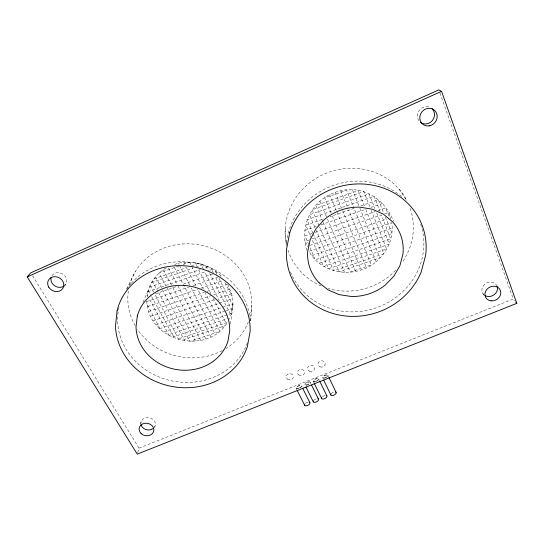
<?xml version="1.0" encoding="UTF-8"?>
<svg xmlns="http://www.w3.org/2000/svg" width="544" height="544" viewBox="0 0 544 544"><rect width="100%" height="100%" fill="white"/><g stroke="black" fill="none" stroke-linecap="round" stroke-linejoin="round"><path stroke-width="0.41" stroke-dasharray="2.72 2.04" d="M250.777 320.844L251.77 305.062M147.274 296.664C147.907 283.927 156.774 272.952 167.688 267.009M230.547 324.02L233.002 304.327L231.792 293.984L228.038 284.968M233.002 304.327L231.288 314.439L228.745 319.661M306.7 250.396C299.03 223.849 313.242 196.928 340.721 190.747C363.95 185.246 385.302 199.961 393.523 221.34M154.72 427.394L155.115 425.945M137.7 452.628L139.026 448.127L32.545 275.72M140.495 423.735L141.154 421.586M143.147 302.192L148.009 290.68M126.691 288.925L135.354 271.544M64.512 286.103L65.804 284.308M376.088 261.868C387.41 252.368 393.91 237.504 391.816 222.714L309.026 251.246C321.769 275.094 356.191 278.718 376.088 261.868L354.028 208.325L329.997 216.716M146.758 300.961C147.744 340.986 206.856 356.463 227.446 322.334L177.596 339.143M152.925 320.817L214.044 299.832M174.604 264.506L178.602 263.099C194.14 260.202 211.12 265.003 221.925 276.719M148.573 311.501L204.041 292.4M231.69 293.746L218.096 298.445M231.458 313.426L168.008 334.995M139.026 448.127L513.284 299.003L514.794 300.866M178.901 265.941L158.984 272.952L166.804 287.511M183.192 264.438L190.006 262.147M321.953 219.524L305.81 225.168L311.209 237.68M360.794 205.965L378.352 199.832L383.54 212.595M154.013 278.902L186.483 267.566L196.173 286.287M191.434 265.839L198.166 263.486M151.538 282.56L192.651 268.226M202.885 264.656L197.03 266.703L195.112 262.99M304.674 230.527L318.288 225.787M321.055 224.822L365.724 209.256L383.867 253.762L333.656 270.83L316.254 230.438M382.575 203.388L370.219 207.692L363.827 191.57L312.1 209.753L318.988 225.542M149.518 287.198L200.199 269.566M207.985 266.852L203.089 268.559L200.729 263.908M312.106 233.451L305.041 235.912L308.876 244.895M315.268 232.356L375.238 211.521M378.094 210.528L385.594 207.917L389.83 217.981L390.286 217.824M147.886 291.686L204.775 271.925L219.212 300.669M209.658 270.232L212.738 269.164M309.434 239.863L305.402 241.257L307.217 246.269L309.176 245.596M384.812 213.738L388.6 212.425L390.728 219.225M215.186 271.041L216.104 272.823L217.076 272.483M146.853 301.56L190.427 286.498M193.27 285.518L218.198 276.903M220.476 276.114L221.245 275.849M147.676 306.544L197.73 289.292M200.94 288.184L222.469 280.765M207.067 291.36L227.739 284.254M309.964 245.324L386.233 219.212M312.147 255.558L391.932 228.133M319.464 263.18L390.674 238.83L381.385 214.928L311.794 239.04L323.653 266.506L389.32 244.106L376.285 211.942M229.82 289.258L213.132 294.93M156.216 324.754L232.349 298.792M159.555 328.739L232.934 303.783M150.729 316.118L211.766 295.392M163.724 331.894L224.529 311.263M226.052 310.746L232.268 308.638M172.659 337.124L227.338 318.648M158.658 292.726L184.062 339.565L224.849 325.836M152.164 281.119L157.93 291.387M211.038 337.11L183.525 284.906M483.113 293.923L483.99 295.147M399.201 189.305L407.028 200.892M200.811 340.524L171.836 285.763M155.611 276.991L162.132 289.129M147.444 295.31L148.056 296.398M169.191 335.702L149.131 298.398M184.062 339.565L184.627 340.585M148.145 290.36L150.919 295.406M151.654 296.732L174.236 337.77M163.445 269.906L171.482 285.09M150.198 285.641L153.646 292.074M167.164 288.184L195.269 340.972M178.344 263.208L179.003 264.438M162.486 289.802L189.89 341.408L219.898 331.371L198.118 290.034M147.404 304.912L160.528 329.582M183.926 262.657L184.606 263.942M224.951 282.56L232.03 296.031M189.55 262.188L191.128 265.241M168.565 268.097L176.936 283.995M205.802 338.858L178.004 286.022L154.727 294.086L178.956 339.701M174.427 267.505L183.172 284.233L213.758 273.632L211.725 269.511M231.968 310.42L215.111 276.372M179.642 265.683L189.727 285.151M191.209 288L215.234 334.39M198.757 270.062L211.058 294.018M213.282 298.35L226.467 324.034M216.104 272.823L216.804 274.183M218.974 278.412L232.812 305.429M205.836 265.928L208.277 270.708M209.678 273.442L230.969 315.098M191.74 266.438L203.313 289.129M204.836 292.128L223.054 327.842M296.174 388.396L296.915 389.864M301.41 385.757A2.931 1.374 -27 0 1 298.017 388.81A2.931 1.374 -27 0 1 296.963 386.675A2.931 1.374 -27 0 1 301.41 385.757L302.151 387.233M310.128 382.194L310.855 383.67M313.31 381.473L314.038 382.956M318.56 378.828L319.28 380.317M327.848 375.217L328.562 376.706M312.895 233.179L306.945 219.776L374.122 196.255L380.025 211.439M313.201 233.859L328.658 268.668L386.587 248.948L371.056 209.787M319.586 226.909L339.13 271.687L379.97 257.822L359.224 206.509M314.779 227.004L309.516 214.778L368.982 193.916L374.87 208.461M319.818 201.171L326.937 217.784M327.563 219.232L350.2 272.048L371.3 264.901L348.731 210.174M322.878 221.694L315.948 205.476L358.122 190.624L364.827 207.06M323.19 222.414L344.604 272.544M310.066 247.69L315.255 259.848L392.047 233.526L385.322 216.974M331.065 213.003L324.7 197.928L346.569 190.216L353.729 207.59M332.296 215.914L355.796 271.558M329.589 194.677L361.155 269.742M335.152 192.712L342.319 209.902M342.625 210.63L366.527 267.927M340.721 190.747L348.133 208.712M352.417 189.686L358.924 205.775M439.967 93.065L513.284 299.003M285.199 229.004L286.246 245.956A69.346 64.872 -19.7 0 1 286.423 243.522M248.343 321.83A62.268 56.726 13.1 0 1 225.916 348.527M222.251 350.622A62.268 56.726 13.1 0 1 137.408 329.317M135.204 325.768A62.268 56.726 13.1 0 1 128.336 291.101M129.486 285.403A62.268 56.726 13.1 0 1 204.639 246.085A62.268 56.726 13.1 0 1 249.88 317.213M410.237 208.44A64.586 60.969 -21.3 0 1 401.887 262.766M395.658 270.307A64.586 60.969 -21.3 0 1 328.222 288.476M321.11 285.913A64.586 60.969 -21.3 0 1 287.606 248.907M286.198 243.27A64.586 60.969 -21.3 0 1 329.229 172.081A64.586 60.969 -21.3 0 1 406.96 200.763M483.956 294.821A8.038 7.018 -27.6 0 1 485.398 283.703A8.038 7.018 -27.6 0 1 496.883 285.77M141.039 424.803A7.33 6.208 10.5 0 1 149.342 417.656A7.33 6.208 10.5 0 1 154.319 427.38M51.918 275.726A8.174 7.147 26.9 0 1 63.662 274.611A8.174 7.147 26.9 0 1 64.552 285.702M418.975 120.809A8.976 8.296 -50.9 0 1 419.431 110.194A8.976 8.296 -50.9 0 1 429.644 107.127M247.37 342.74A66.694 60.03 12.2 0 1 166.967 379.678A66.694 60.03 12.2 0 1 119.143 306.694M126.854 289.156A66.694 60.03 12.2 0 1 130.805 283.934M131.342 283.308A66.694 60.03 12.2 0 1 201.586 264.642A66.694 60.03 12.2 0 1 249.975 317.519M250.077 318.356A66.694 60.03 12.2 0 1 250.308 320.865M420.689 224.23A69.346 64.872 -19.7 0 1 377.271 307.428A69.346 64.872 -19.7 0 1 290.414 271.694M286.504 242.706A69.346 64.872 -19.7 0 1 331.398 186.075A69.346 64.872 -19.7 0 1 402.961 197.676M324.51 378.25A2.944 1.387 -25.7 0 1 322.864 376.625A2.944 1.387 -25.7 0 1 327.148 374.796A2.944 1.387 -25.7 0 1 326.584 377.359M325.924 377.747A2.944 1.387 -25.7 0 1 325.217 378.046M315.194 381.868A2.938 1.38 -26.2 0 1 313.738 380.072A2.938 1.38 -26.2 0 1 318.172 378.502A2.938 1.38 -26.2 0 1 316.601 381.371M305.456 403.56A2.904 1.428 -27.1 0 1 308.04 402.261M313.636 400.547A2.904 1.435 -26.6 0 1 316.649 398.766M322.395 396.787A2.91 1.442 -26.2 0 1 324.979 395.481M331.146 393.727A2.917 1.448 -25.7 0 1 334.812 391.877M287.49 379.154A3.529 3.121 -2.6 0 0 293.264 377.298A3.529 3.121 -2.6 0 0 288.619 373.83A3.529 3.121 -2.6 0 0 287.49 379.154M298.636 374.877A3.543 3.135 -3.9 0 0 304.429 373.014A3.543 3.135 -3.9 0 0 299.798 369.526A3.543 3.135 -3.9 0 0 298.636 374.877M309.536 371.239A3.55 3.148 -5.2 0 0 314.643 368.111A3.55 3.148 -5.2 0 0 309.135 365.806A3.55 3.148 -5.2 0 0 309.536 371.239M320.022 366.819A3.556 3.162 -6.6 0 0 325.156 363.678A3.556 3.162 -6.6 0 0 319.648 361.359A3.556 3.162 -6.6 0 0 320.022 366.819M306.109 385.315A2.931 1.38 -26.6 0 0 310.202 382.554A2.931 1.38 -26.6 0 0 306.211 382.684A2.931 1.38 -26.6 0 0 306.109 385.315M324.183 377.91A2.258 1.061 -25.7 0 0 327.304 375.795A2.258 1.061 -25.7 0 0 324.176 375.918A2.258 1.061 -25.7 0 0 324.183 377.91M314.874 381.534A2.264 1.068 -26.2 0 0 318.022 379.406A2.264 1.068 -26.2 0 0 314.908 379.515A2.264 1.068 -26.2 0 0 314.874 381.534M306.422 384.907A2.271 1.068 -26.6 0 0 309.597 382.772A2.271 1.068 -26.6 0 0 306.503 382.867A2.271 1.068 -26.6 0 0 306.422 384.907M298.207 388.375A2.196 1.027 -27 0 0 300.757 386.09A2.196 1.027 -27 0 0 297.425 386.77A2.196 1.027 -27 0 0 298.207 388.375"/><path stroke-width="0.82" d="M27.2 276.889L30.763 272.836L438.831 89.876L441.558 91.344L516.8 303.348L137.265 454.124L27.2 276.889L441.558 91.344M319.165 282.839L328.284 289.993L339.15 294.624L351.05 296.466A49.184 45.954 -19.2 0 0 385.349 284.988L393.856 276.27L399.847 265.88L402.886 254.483A46.526 43.418 -19.4 0 0 392.748 221.972L383.561 214.268L372.348 209.202L359.904 207.169A49.103 45.798 -19 0 0 324.285 219.606L315.84 228.874L310.196 239.693L307.7 251.287A46.464 43.377 -18.7 0 0 319.158 282.839M515.794 302.104L516.8 303.348M297.289 390.599L304.694 405.328M302.886 388.708L309.876 402.716M305.986 387.049L313.33 401.832M311.59 385.152L318.519 399.214M314.398 383.697L321.688 398.534M319.641 381.058L326.876 395.916M323.673 380.1L330.888 394.998M328.923 377.454L336.09 392.374M497.121 286.334A8.038 7.018 -27.6 0 1 494.21 294.698A8.038 7.018 -27.6 0 1 484.962 295.548M153.109 428.57A7.33 6.208 10.5 0 1 141.039 424.803M64.049 286.083A8.174 7.147 26.9 0 1 54.665 285.804A8.174 7.147 26.9 0 1 51.143 277.433M432.086 108.684A8.976 8.296 -50.9 0 1 432.303 120.666A8.976 8.296 -50.9 0 1 420.485 122.359M309.216 402.247A2.904 1.428 -27.1 0 1 309.434 404.172A2.904 1.428 -27.1 0 1 306.102 405.851A2.904 1.428 -27.1 0 1 304.735 404.512M317.839 398.752A2.904 1.435 -26.6 0 1 318.097 400.663A2.904 1.435 -26.6 0 1 314.758 402.342A2.904 1.435 -26.6 0 1 313.358 401.016M326.182 395.461A2.91 1.442 -26.2 0 1 326.482 397.358A2.91 1.442 -26.2 0 1 323.143 399.044A2.91 1.442 -26.2 0 1 321.694 397.725M335.376 391.925A2.917 1.448 -25.7 0 1 335.723 393.808A2.917 1.448 -25.7 0 1 332.377 395.495A2.917 1.448 -25.7 0 1 330.881 394.196M117.144 310.345L115.457 326.23A67.66 60.738 12.1 0 0 174.202 386.859A67.66 60.738 12.1 0 0 247.302 346.841L250.118 331.357A67.66 60.738 12.1 0 0 191.481 266.567A67.66 60.738 12.1 0 0 117.144 310.345M137.312 316.003L136.02 327.012A47.07 42.242 12 0 0 176.888 369.621A47.07 42.242 12 0 0 227.888 341.401L229.731 330.582A47.07 42.242 12 0 0 188.918 285.96A47.07 42.242 12 0 0 137.312 316.003M289.809 232.41L286.477 249.648A70.387 65.708 -19.4 0 0 341.285 315.404A70.387 65.708 -19.4 0 0 421.131 272.163L425.639 255.381A70.387 65.708 -19.4 0 0 371.389 184.933A70.387 65.708 -19.4 0 0 289.809 232.41M491.164 300.832A8.16 7.099 -27.4 0 0 500.426 290.523A8.16 7.099 -27.4 0 0 486.975 289.245A8.16 7.099 -27.4 0 0 491.164 300.832M141.052 433.507A7.432 6.27 10.4 0 0 153.544 431.725A7.432 6.27 10.4 0 0 144.826 423.28A7.432 6.27 10.4 0 0 141.052 433.507M429.175 125.861A9.119 8.425 -50.5 0 0 435.649 111.554A9.119 8.425 -50.5 0 0 420.607 113.968A9.119 8.425 -50.5 0 0 429.175 125.861M48.77 287.205A8.296 7.235 26.7 0 0 62.784 288.504A8.296 7.235 26.7 0 0 55.672 276.712A8.296 7.235 26.7 0 0 48.77 287.205"/></g></svg>
